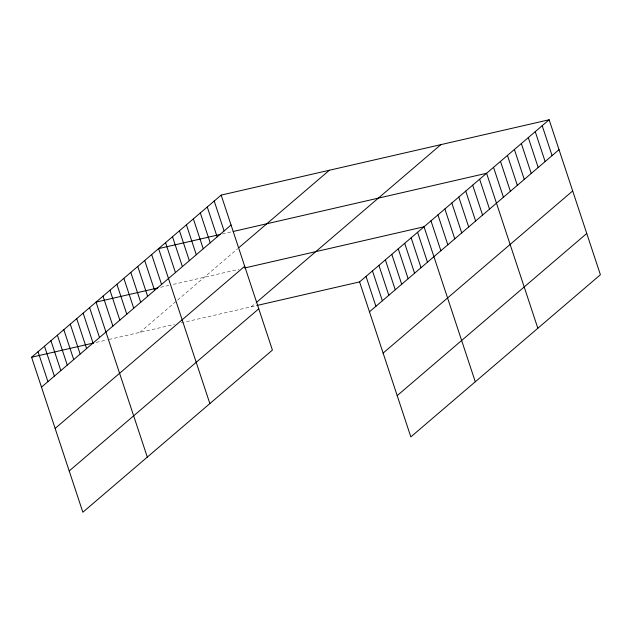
<?xml version="1.0" encoding="UTF-8"?>
<svg xmlns="http://www.w3.org/2000/svg" width="632" height="632" viewBox="0 0 632 632"><rect width="100%" height="100%" fill="white"/><g stroke="black" fill="none" stroke-linecap="round" stroke-linejoin="round"><path stroke-width="0.47" stroke-dasharray="3.16 2.37" d="M139.83 332.385L237.648 248.716M251.346 306.773L255.644 303.099M222.274 233.982L231.367 231.897M160.631 287.284L168.815 285.403M173.358 284.361L238.959 269.295M96.175 342.418L107.092 339.905M108.909 339.495L174.503 324.421M181.068 322.92L255.897 305.73"/><path stroke-width="0.95" d="M221.161 195.098L272.416 350.089L82.855 512.236L31.6 357.246L221.161 195.098L549.145 119.764L600.4 274.746L410.839 436.902L359.584 281.912L549.145 119.764M41.491 387.147L231.051 225M239.038 247.531L329.398 170.237M55.142 428.433L244.703 266.277M256.363 302.483L440.907 144.625M69.204 470.959L258.764 308.811M369.467 311.813L559.036 149.666M383.118 353.091L572.687 190.943M397.188 395.624L586.749 233.469M220.457 234.401L158.608 248.613L209.863 403.595M233.184 231.478L486.585 173.271L537.848 328.261M157.897 287.916L96.048 302.12L147.311 457.11M244.576 268L424.033 226.777L475.288 381.768M31.6 357.246L93.449 343.042M256.805 305.517L359.584 281.912M542.193 125.705L552.084 155.606M535.241 131.654L545.132 161.555M528.289 137.602L538.18 167.504M521.337 143.543L531.228 173.445M514.393 149.492L524.276 179.393M507.441 155.433L517.332 185.334M500.489 161.381L510.38 191.283M493.537 167.33L503.428 197.231M479.633 179.219L489.524 209.121M472.689 185.16L482.572 215.062M465.737 191.109L475.627 221.01M458.785 197.05L468.675 226.951M451.833 202.998L461.723 232.9M444.881 208.947L454.771 238.849M437.937 214.888L447.819 244.789M430.984 220.837L440.867 250.738M417.586 232.292L427.477 262.193M411.14 237.806L421.031 267.707M404.693 243.32L414.584 273.222M398.255 248.834L408.138 278.736M391.808 254.348L401.691 284.25M385.362 259.863L395.253 289.764M378.916 265.369L388.806 295.27M372.469 270.883L382.36 300.785M366.023 276.397L375.914 306.299M214.208 201.047L224.099 230.949M207.264 206.996L217.147 236.897M200.312 212.937L210.203 242.838M193.36 218.885L203.251 248.787M186.408 224.826L196.299 254.728M179.456 230.775L189.347 260.676M172.504 236.716L182.395 266.617M165.56 242.664L175.443 272.566M151.656 254.554L161.547 284.455M144.704 260.502L154.595 290.404M137.752 266.443L147.643 296.345M130.8 272.392L140.691 302.293M123.856 278.341L133.739 308.242M116.904 284.282L126.795 314.183M109.952 290.23L119.843 320.132M103 296.171L112.891 326.072M89.61 307.634L99.493 337.535M83.163 313.148L93.046 343.05M76.717 318.662L86.608 348.564M70.27 324.169L80.161 354.07M63.824 329.683L73.715 359.584M57.378 335.197L67.269 365.099M50.939 340.711L60.822 370.613M44.493 346.225L54.376 376.127M38.046 351.74L47.937 381.641"/></g></svg>
